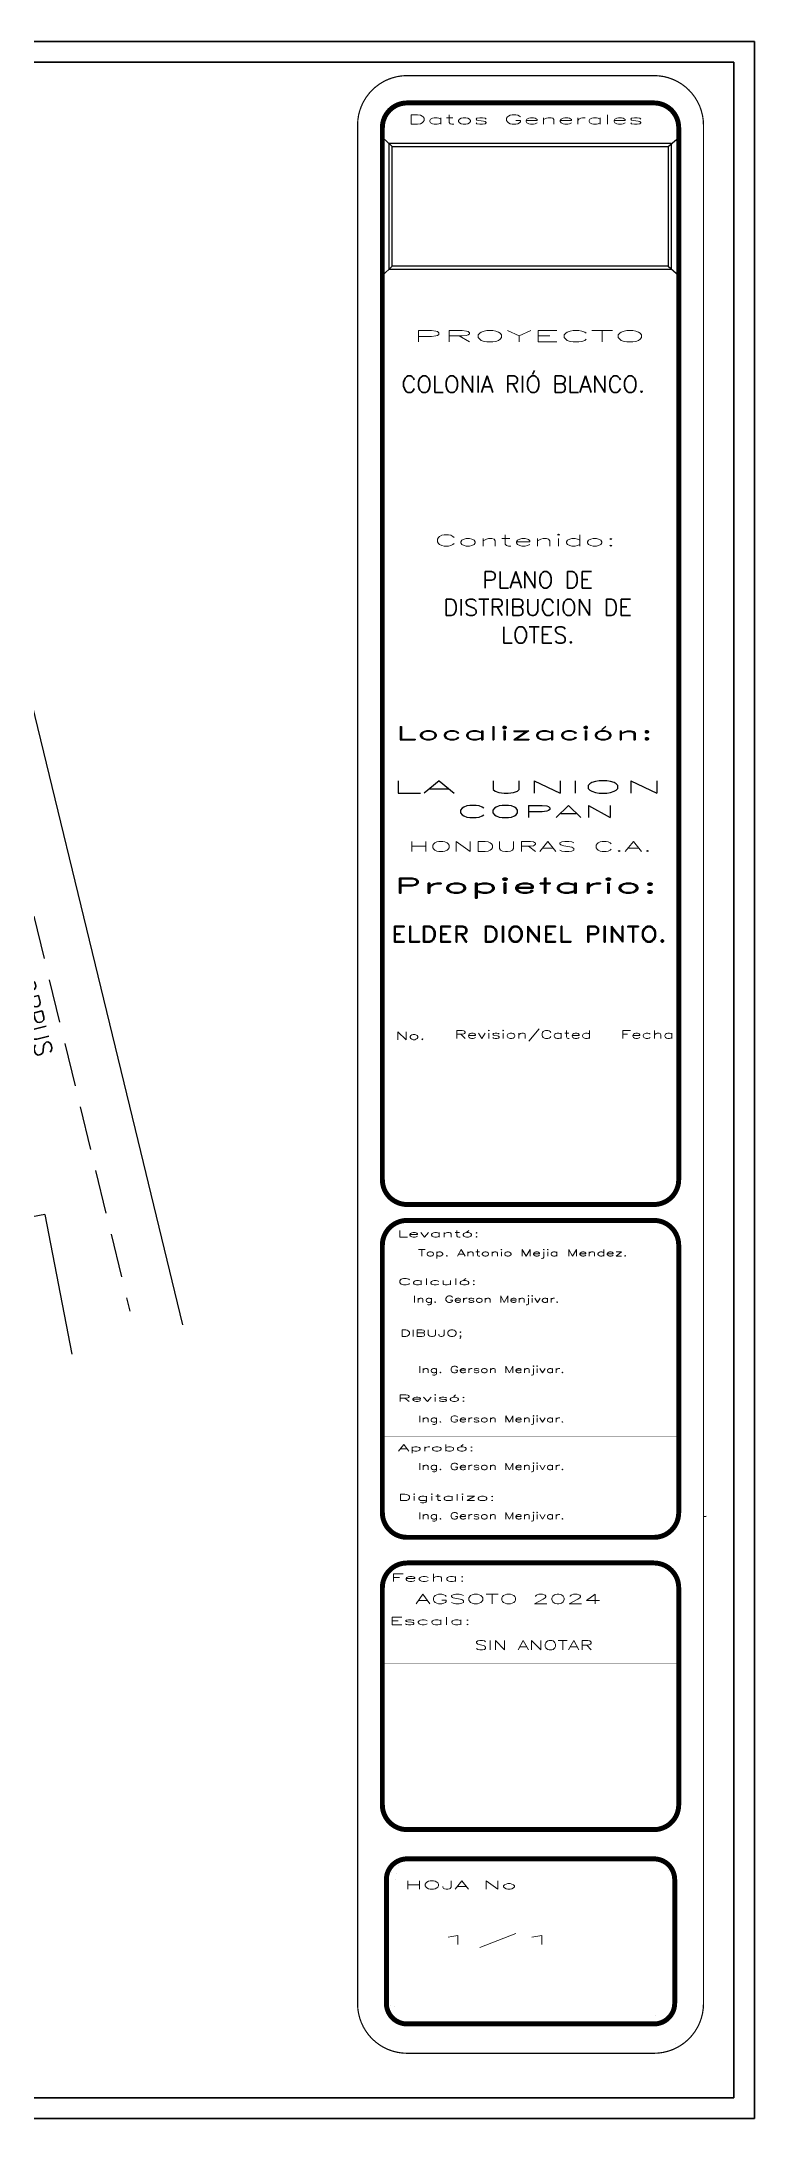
# Model space of a CAD drawing. Header units: metres. Extents: x 295274 to 295728, y 1621957 to 1622195.
# Drawn here: x 295646 to 295727.6, y 1621957.1 to 1622194.8 of the extents above; entities that cross this region are included whole.
import ezdxf
from ezdxf.enums import TextEntityAlignment as Align

# ---------------------------------------------------------------- set-up
doc = ezdxf.new("R2010")
doc.units = ezdxf.units.M
doc.linetypes.add('DASHED', pattern=[0.75, 0.5, -0.25])
doc.styles.add('_TCW_TXTSTY_3', font='ROMAND.SHX', dxfattribs={"width": 2})
doc.styles.add('_TCW_TXTSTY_4', font='ROMAND.SHX', dxfattribs={"width": 1.5})
doc.styles.get("Standard").update_dxf_attribs({"font": 'simplex.shx'})

msp = doc.modelspace()

# ---------------------------------------------------------------- linework, layer by layer
for p, q in [((295685.0056, 1622183.8528), (295686.139, 1622182.838)), ((295717.7405, 1622182.838), (295718.9553, 1622183.8528)), ((295686.139, 1622169.1171), (295685.0056, 1622168.071)), ((295717.7405, 1622169.1171), (295718.9553, 1622168.071)), ((295640.3871, 1622137.2668, 773.913), (295656.6811, 1622070.2688, 773.913)), ((295646.3458, 1622060.5595, 773.913), (295488.8105, 1622030.1966, 773.913)), ((295721.7927, 1622025.989), (295722.1187, 1622025.9972))]:
    msp.add_line(p, q)
at = {"color": 1, "linetype": 'DASHED', "ltscale": 10}
msp.add_line((295630.8953, 1622153.0212, 773.913), (295656.0727, 1622049.4963, 773.913), dxfattribs=at)
at = {"color": 7, "lineweight": 35, "ltscale": 0.5}
for points in [[(295274.0125, 1621957.0511), (295727.6355, 1621957.0511), (295727.6355, 1622194.8465), (295274.0125, 1622194.8465)], [(295277.4614, 1621959.4316), (295725.255, 1621959.4316), (295725.255, 1622192.466), (295277.4614, 1622192.466)]]:
    msp.add_lwpolyline(points, close=True, dxfattribs=at)
for points, const_width in [([(295687.843, 1621964.5135), (295716.1179, 1621964.5135, 0.41421356), (295721.7927, 1621970.1883), (295721.7927, 1622185.2715, 0.41421356), (295716.1179, 1622190.9463), (295687.843, 1622190.9463, 0.41421356), (295682.1682, 1622185.2715), (295682.1682, 1621970.1883, 0.41421356), (295687.843, 1621964.5135)], 0.1379), ([(295687.843, 1622061.6959), (295716.1179, 1622061.6959, 0.41421356), (295718.9553, 1622064.5332), (295718.9553, 1622184.9794, 0.41421356), (295716.1179, 1622187.8168), (295687.843, 1622187.8168, 0.41421356), (295685.0056, 1622184.9794), (295685.0056, 1622064.5332, 0.41421356), (295687.843, 1622061.6959)], 0.5675), ([(295687.843, 1622023.5854), (295716.1179, 1622023.5854, 0.41421356), (295718.9553, 1622026.4228), (295718.9553, 1622057.0344, 0.41421356), (295716.1179, 1622059.8718), (295687.843, 1622059.8718, 0.41421356), (295685.0056, 1622057.0344), (295685.0056, 1622026.4228, 0.41421356), (295687.843, 1622023.5854)], 0.5675), ([(295687.843, 1621990.1213), (295716.1179, 1621990.1213, 0.41421356), (295718.9553, 1621992.9587), (295718.9553, 1622017.8133, 0.41421356), (295716.1179, 1622020.6507), (295687.843, 1622020.6507, 0.41421356), (295685.0056, 1622017.8133), (295685.0056, 1621992.9587, 0.41421356), (295687.843, 1621990.1213)], 0.5675), ([(295687.843, 1621968.3296), (295716.1179, 1621968.3296, 0.41421356), (295718.0363, 1621970.248), (295718.0363, 1621984.3945, 0.41421356), (295716.1179, 1621986.3128), (295687.843, 1621986.3128, 0.41421356), (295685.9246, 1621984.3945), (295685.9246, 1621970.248, 0.41421356), (295687.843, 1621968.3296)], 0.00046), ([(295687.843, 1621968.7891), (295716.1179, 1621968.7891, 0.41421356), (295717.5767, 1621970.248), (295717.5767, 1621984.3945, 0.41421356), (295716.1179, 1621985.8533), (295687.843, 1621985.8533, 0.41421356), (295686.3841, 1621984.3945), (295686.3841, 1621970.248, 0.41421356), (295687.843, 1621968.7891)], 0.00046), ([(295687.3834, 1621969.7458), (295716.5775, 1621969.7458, 0.41421356), (295717.5767, 1621970.7451), (295717.5767, 1621983.8973, 0.41421356), (295716.5775, 1621984.8966), (295687.3834, 1621984.8966, 0.41421356), (295686.3841, 1621983.8973), (295686.3841, 1621970.7451, 0.41421356), (295687.3834, 1621969.7458)], 0.00046)]:
    msp.add_lwpolyline(points, format="xyb", dxfattribs=dict(const_width=const_width))
for points in [[(295687.843, 1621964.9731, 0.000046, 0.000046, 0), (295716.1179, 1621964.9731, 0.000046, 0.000046, 0.41421356), (295721.3332, 1621970.1883, 0.000046, 0.000046, 0), (295721.3332, 1622185.2715, 0.000046, 0.000046, 0.41421356), (295716.1179, 1622190.4868, 0.000046, 0.000046, 0), (295687.843, 1622190.4868, 0.000046, 0.000046, 0.41421356), (295682.6277, 1622185.2715, 0.000046, 0.000046, 0), (295682.6277, 1621970.1883, 0.000046, 0.000046, 0.41421356), (295687.843, 1621964.9731, 0, 0, 0)], [(295687.843, 1621967.8701, 0.5675, 0.5675, 0), (295716.1179, 1621967.8701, 0.5675, 0.5675, 0.41421356), (295718.4958, 1621970.248, 0.5675, 0.5675, 0), (295718.4958, 1621984.3945, 0.5675, 0.5675, 0.41421356), (295716.1179, 1621986.7723, 0.5675, 0.5675, 0), (295687.843, 1621986.7723, 0.5675, 0.5675, 0.41421356), (295685.4651, 1621984.3945, 0.5675, 0.5675, 0), (295685.4651, 1621970.248, 0.5675, 0.5675, 0.41421356), (295687.843, 1621967.8701, 0, 0, 0)]]:
    msp.add_lwpolyline(points, format="xyseb")
for points, const_width in [([(295685.0056, 1622183.8528), (295718.9553, 1622183.8528)], 0.00113), ([(295685.0056, 1622168.071), (295718.9553, 1622168.071)], 0.00113), ([(295685.0056, 1622141.0068), (295718.9553, 1622141.0068)], 0.00113), ([(295685.0056, 1622117.6675), (295718.9553, 1622117.6675)], 0.00113), ([(295685.0056, 1622100.4679), (295718.9553, 1622100.4679)], 0.00113), ([(295685.0056, 1622083.2684), (295718.9553, 1622083.2684)], 0.00113), ([(295690.6804, 1622061.988), (295690.6804, 1622083.2684)], 0.00113), ([(295711.8618, 1622061.988), (295711.8618, 1622083.2684)], 0.00113), ([(295685.0056, 1622079.0123), (295718.9553, 1622079.0123)], 0.00113), ([(295685.0056, 1622074.7562), (295718.9553, 1622074.7562)], 0.00113), ([(295685.0056, 1622070.5001), (295718.9553, 1622070.5001)], 0.00113), ([(295685.0056, 1622066.2441), (295718.9553, 1622066.2441)], 0.00113), ([(295685.0056, 1622054.1971), (295718.9553, 1622054.1971)], 0.0113), ([(295685.0056, 1622049.4684), (295718.9553, 1622049.4684)], 0.0113), ([(295685.0056, 1622040.8501), (295718.9553, 1622040.8501)], 0.0113), ([(295685.0056, 1622035.1753), (295718.9553, 1622035.1753)], 0.0113), ([(295685.0056, 1622029.5006), (295718.9553, 1622029.5006)], 0.0113), ([(295685.0056, 1622014.8492), (295718.9553, 1622014.8492)], 0.0113), ([(295685.0056, 1622009.1744), (295718.9553, 1622009.1744)], 0.0113)]:
    msp.add_lwpolyline(points, dxfattribs=dict(const_width=const_width))
for points in [[(295685.7714, 1622183.2056), (295718.1081, 1622183.2056), (295718.1081, 1622168.7495), (295685.7714, 1622168.7495), (295685.7714, 1622183.2056)], [(295686.139, 1622182.838), (295717.7405, 1622182.838), (295717.7405, 1622169.1171), (295686.139, 1622169.1171), (295686.139, 1622182.838)]]:
    msp.add_lwpolyline(points)
at = {"ltscale": 6, "elevation": 773.913, "flags": 128}
for points in [[(295656.6811, 1622070.2688), (295662.1128, 1622047.9346)], [(295646.3458, 1622060.5595), (295649.4266, 1622044.5748)]]:
    msp.add_lwpolyline(points, dxfattribs=at)

# ---------------------------------------------------------------- texts
at = {"color": 0}
for s, height, style, width, p, p2 in [('Datos Generales', 1.077785, '_TCW_TXTSTY_3', 2.019875, (295687.8831, 1622185.3886), (295714.9401, 1622185.3886)), ('PROYECTO', 1.30892, '_TCW_TXTSTY_3', 2.730892, (295688.4751, 1622160.4485), (295715.1988, 1622160.4485)), ('Contenido:', 1.30892, '_TCW_TXTSTY_3', 2.043445, (295690.932, 1622137.0661), (295711.8201, 1622137.0661)), ('Localización:', 1.505254, '_TCW_TXTSTY_3', 2.034483, (295686.4923, 1622114.9069), (295716.0956, 1622114.9069)), ('LA UNION', 1.3973, '_TCW_TXTSTY_3', 3.120271, (295685.9689, 1622108.8024), (295717.3191, 1622108.8024)), ('COPAN   ', 1.3973, '_TCW_TXTSTY_3', 2.401042, (295693.4392, 1622105.9922), (295720.279, 1622105.9922)), ('HONDURAS C.A.', 1.16442, '_TCW_TXTSTY_3', 2.031124, (295687.9122, 1622102.106), (295715.9553, 1622102.106)), ('Propietario:', 1.731042, '_TCW_TXTSTY_3', 2.039236, (295686.3153, 1622097.3442), (295716.5725, 1622097.3442)), ('ELDER DIONEL PINTO.', 1.82257, '_TCW_TXTSTY_3', 1.055072, (295686.0087, 1622091.737), (295717.6, 1622091.737)), ('No.', 0.91612, '_TCW_TXTSTY_4', 1.626953, (295686.5178, 1622080.5645), (295689.9246, 1622080.5645)), ('Revision/Cated', 0.916118, '_TCW_TXTSTY_4', 1.521558, (295693.2812, 1622080.7026), (295709.0126, 1622080.7026)), ('Fecha', 0.91612, '_TCW_TXTSTY_4', 1.560417, (295712.3033, 1622080.7026), (295718.4299, 1622080.7026)), ('Levantó:', 0.75445, '_TCW_TXTSTY_3', 2.057617, (295686.7099, 1622057.9683), (295696.172, 1622057.9683)), ('Top. Antonio Mejia Mendez.', 0.75445, '_TCW_TXTSTY_3', 1.476875, (295689.0784, 1622055.7691), (295713.1139, 1622055.7691)), ('Calculó:', 0.75445, '_TCW_TXTSTY_3', 2.059451, (295686.7693, 1622052.4821), (295695.8698, 1622052.4821)), ('Ing. Gerson Menjivar.', 0.75445, '_TCW_TXTSTY_3', 1.343886, (295688.4931, 1622050.4682, 720.8121), (295705.2948, 1622050.4682, 720.8121)), ('DIBUJO; ', 0.75445, '_TCW_TXTSTY_3', 1.593969, (295687.0158, 1622046.595), (295695.2047, 1622046.595)), ('Ing. Gerson Menjivar.', 0.75445, '_TCW_TXTSTY_3', 1.343886, (295689.0784, 1622042.4221), (295705.8801, 1622042.4221)), ('Revisó:', 0.75445, '_TCW_TXTSTY_3', 2.071934, (295686.7693, 1622039.1352), (295694.6596, 1622039.1352)), ('Ing. Gerson Menjivar.', 0.75445, '_TCW_TXTSTY_3', 1.343886, (295689.0784, 1622036.7578), (295705.8801, 1622036.7578)), ('Aprobó:', 0.75445, '_TCW_TXTSTY_3', 2.0625, (295686.7693, 1622033.4604), (295695.5869, 1622033.4604)), ('Ing. Gerson Menjivar.', 0.75445, '_TCW_TXTSTY_3', 1.343886, (295689.0784, 1622031.3305), (295705.8801, 1622031.3305)), ('Digitalizo:', 0.75445, '_TCW_TXTSTY_3', 2.046464, (295686.7693, 1622027.7856), (295697.9446, 1622027.7856)), ('Ing. Gerson Menjivar.', 0.75445, '_TCW_TXTSTY_3', 1.343886, (295689.0784, 1622025.6808), (295705.8801, 1622025.6808)), ('Fecha:', 0.86762, '_TCW_TXTSTY_3', 2.070545, (295685.9377, 1622018.5287), (295694.5777, 1622018.5287)), ('AGSOTO 2024', 1.084521, '_TCW_TXTSTY_3', 1.868778, (295688.7634, 1622015.9894), (295710.0924, 1622015.9894)), ('Escala:', 0.86762, '_TCW_TXTSTY_3', 2.068182, (295685.7921, 1622013.5777), (295695.1913, 1622013.5777)), ('SIN ANOTAR', 1.08452, '_TCW_TXTSTY_3', 1.383882, (295695.5763, 1622010.6898), (295709.1555, 1622010.6898)), ('HOJA No', 0.94306, '_TCW_TXTSTY_3', 2.046875, (295687.5438, 1621983.3083), (295700.4127, 1621983.3083)), ('1/1', 1.03737, '_TCW_TXTSTY_3', 5.306713, (295691.1568, 1621976.9802), (295705.3126, 1621976.9802))]:
    msp.add_text(s, height=height, dxfattribs=dict(at, style=style, width=width)).set_placement(p, p2, align=Align.FIT)
at = {"char_height": 1.892775, "width": 30.71727, "attachment_point": 2}
for s, insert in [('\\pt7.5711;COLONIA RIÓ BLANCO.', (295701.1548, 1622156.5589)), ('PLANO DE DISTRIBUCION DE LOTES.', (295702.799, 1622134.163))]:
    msp.add_mtext(s, dxfattribs=dict(at, insert=insert))
at = {"ltscale": 6, "insert": (295640.0969, 1622107.0358, 1307.1304), "char_height": 2, "attachment_point": 1, "rotation": 284.417133}
msp.add_mtext_dynamic_manual_height_columns('CALLE HACIA CORPUS', width=35.899774, gutter_width=1, heights=[0], dxfattribs=at)

doc.saveas('drawing.dxf')
